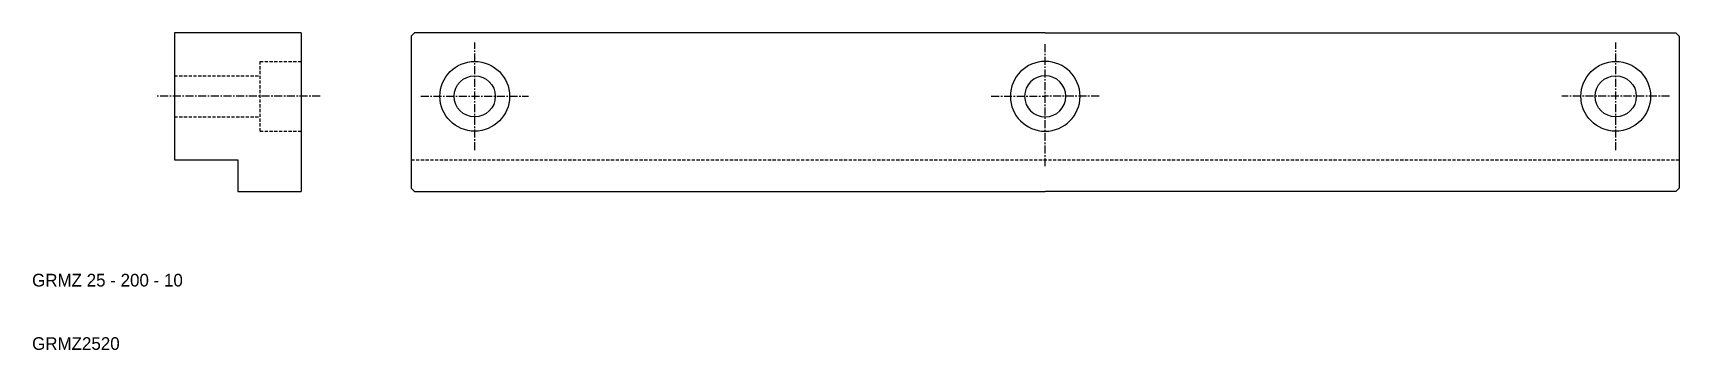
# Model space of a CAD drawing. Extents: x 10 to 270, y 10 to 60.
import ezdxf

# ---------------------------------------------------------------- set-up
doc = ezdxf.new("R2010")
doc.units = 0
doc.linetypes.add('CENTER', pattern=[2, 1.25, -0.25, 0.25, -0.25])
doc.linetypes.add('DASHED', pattern=[0.75, 0.5, -0.25])
doc.layers.get('0').update_dxf_attribs({"linetype": 'CONTINUOUS'})
doc.layers.add('CENTER', color=1, linetype='CENTER')

msp = doc.modelspace()

# ---------------------------------------------------------------- linework, layer by layer
at = {"color": 7, "linetype": 'CONTINUOUS'}
for p, q in [((32.46, 60), (32.46, 40)), ((52.46, 60), (32.46, 60)), ((52.46, 60), (52.46, 35)), ((70.33, 60), (69.83, 59.5)), ((169.83, 60), (70.33, 60)), ((169.83, 60), (269.33, 60)), ((269.33, 60), (269.83, 59.5)), ((69.83, 59.5), (69.83, 35.5)), ((269.83, 59.5), (269.83, 35.5)), ((32.46, 40), (42.46, 40)), ((42.46, 40), (42.46, 35)), ((42.46, 35), (52.46, 35)), ((69.83, 35.5), (70.33, 35)), ((70.33, 35), (169.83, 35)), ((269.33, 35), (169.83, 35)), ((269.83, 35.5), (269.33, 35))]:
    msp.add_line(p, q, dxfattribs=at)
at = {"color": 3, "linetype": 'DASHED'}
for p, q in [((45.96, 55.5), (52.46, 55.5)), ((45.96, 44.5), (45.96, 55.5)), ((32.46, 53.25), (45.96, 53.25)), ((32.46, 46.75), (45.96, 46.75)), ((45.96, 44.5), (52.46, 44.5)), ((69.83, 40), (269.83, 40))]:
    msp.add_line(p, q, dxfattribs=at)
at = {"color": 7, "linetype": 'CONTINUOUS'}
for centre, radius in [((79.83, 50), 5.5), ((259.83, 50), 5.5), ((79.83, 50), 3.25), ((259.83, 50), 3.25)]:
    msp.add_circle(centre, radius, dxfattribs=at)
for radius, start, end in [(5.5, 90, 270), (5.5, 270, 90), (3.25, 90, 270), (3.25, 270, 90)]:
    msp.add_arc((169.83, 50), radius, start, end, dxfattribs=at)
at = {"layer": 'CENTER', "color": 1, "linetype": 'CENTER'}
for p, q in [((79.83, 41.5), (79.83, 58.5)), ((169.83, 38.97), (169.83, 58.32)), ((259.83, 41.5), (259.83, 58.5)), ((55.46, 50), (29.46, 50)), ((71.33, 50), (88.33, 50)), ((161.33, 50), (169.83, 50)), ((178.33, 50), (169.83, 50)), ((268.33, 50), (251.33, 50))]:
    msp.add_line(p, q, dxfattribs=at)

# ---------------------------------------------------------------- texts
at = {"color": 7, "linetype": 'CONTINUOUS'}
for s, p in [('GRMZ 25 - 200 - 10', (10, 20)), ('GRMZ2520', (10, 10))]:
    msp.add_text(s, height=2, dxfattribs=at).set_placement(p)

doc.saveas('drawing.dxf')
